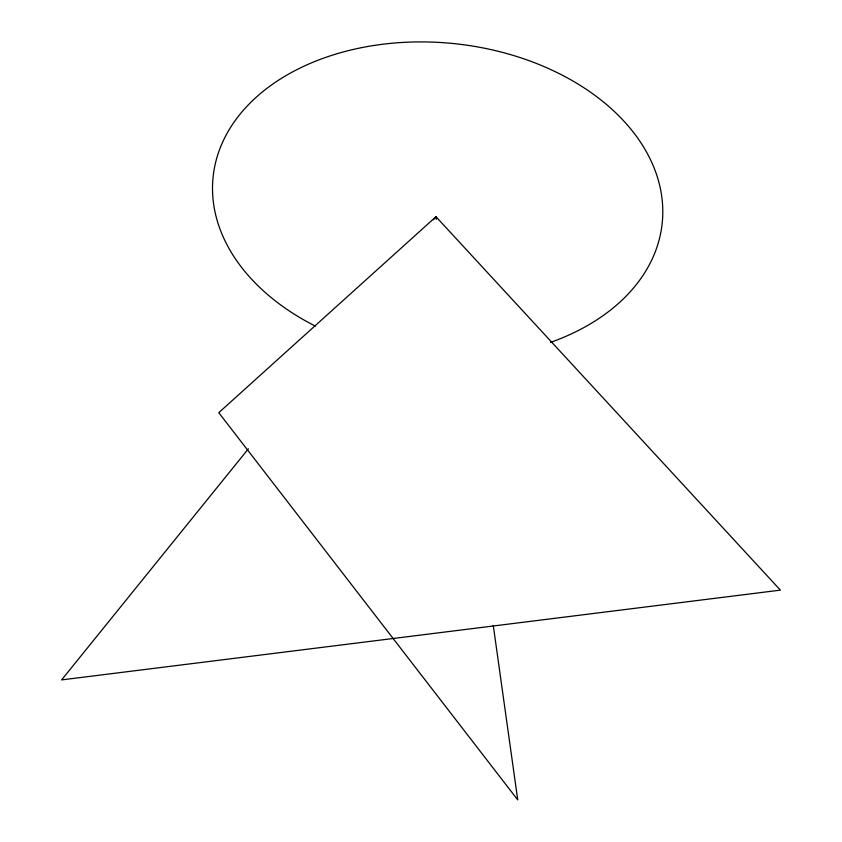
<?xml version="1.0" encoding="UTF-8"?>
<svg xmlns="http://www.w3.org/2000/svg" width="842" height="842" viewBox="0 0 842 842"><rect width="100%" height="100%" fill="white"/><g stroke="black" fill="none" stroke-linecap="round" stroke-linejoin="round"><path stroke-width="1.26" d="M248.369 448.818L61.603 679.904L780.397 590.137L435.967 216.71L218.773 412.685L517.735 799.9L493.275 625.459M433.483 219.773L435.967 216.71L436.335 219.309M315.382 326.117A225.73 157.296 5.8 0 1 270.093 86A225.73 157.296 5.8 0 1 612.418 109.713A225.73 157.296 5.8 0 1 550.468 342.399"/></g></svg>
